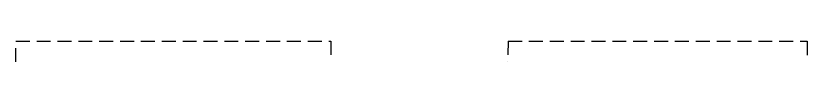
# Model space of a CAD drawing. Header units: inches. Extents: x 513 to 1324, y 337 to 1105.
# Drawn here: x 982.5 to 1324, y 742.7 to 751.8 of the extents above; entities that cross this region are included whole.
import ezdxf

# ---------------------------------------------------------------- set-up
doc = ezdxf.new("R2010")
doc.units = ezdxf.units.IN
doc.header["$LTSCALE"] = 96
doc.header["$MEASUREMENT"] = 0
doc.linetypes.add('HIDDEN4', pattern=[0.09375, 0.0625, -0.03125])
doc.layers.add('A-Wall-Demo', color=7, linetype='HIDDEN4')

msp = doc.modelspace()

# ---------------------------------------------------------------- linework, layer by layer
at = {"layer": 'A-Wall-Demo'}
for p, q in [((982.52, 742.75), (982.52, 751.75)), ((982.52, 751.75), (1118.39, 751.75)), ((1118.39, 751.75), (1118.39, 742.75)), ((1194.96, 751.75), (1194.86, 742.75)), ((1194.96, 751.75), (1324, 751.71)), ((1324, 751.71), (1324, 742.75))]:
    msp.add_line(p, q, dxfattribs=at)

doc.saveas('drawing.dxf')
